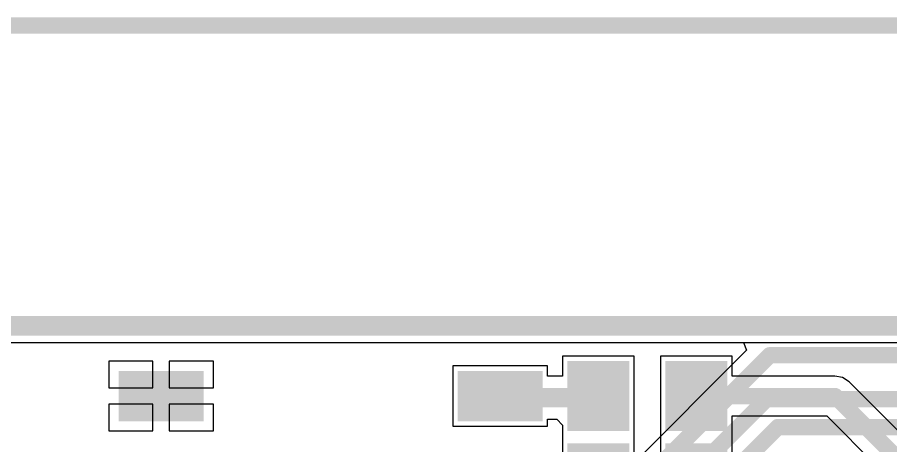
# Model space of a CAD drawing. Header units: millimetres. Extents: x -48 to 200, y -49 to 27.
# Drawn here: x 0.451 to 0.986, y 1.858 to 2.12 of the extents above; entities that cross this region are included whole.
import ezdxf

# ---------------------------------------------------------------- set-up
doc = ezdxf.new("R2010")
doc.units = ezdxf.units.MM
doc.header["$MEASUREMENT"] = 0
for name, color, linetype in [('BottomLayer', 5, 'Continuous'), ('BottomPaste', 16, 'Continuous'), ('BottomSolder', 6, 'Continuous'), ('Mechanical1', 6, 'Continuous'), ('Mechanical2', 216, 'Continuous'), ('TopLayer', 1, 'Continuous')]:
    doc.layers.add(name, color=color, linetype=linetype)

# ---------------------------------------------------------------- blocks, each defined once
blk = doc.blocks.new('R___0603_B_10')
at = {"layer": 'BottomLayer'}
for points in [[(-0.045, -0.0175), (-0.045, 0.0175), (-0.015, 0.0175), (-0.015, -0.0175)], [(0.015, -0.0175), (0.015, 0.0175), (0.045, 0.0175), (0.045, -0.0175)]]:
    blk.add_hatch(color=5, dxfattribs=at).paths.add_polyline_path(points)
at = {"layer": 'BottomPaste'}
for points in [[(-0.045, -0.0175), (-0.045, 0.0175), (-0.015, 0.0175), (-0.015, -0.0175)], [(0.015, -0.0175), (0.015, 0.0175), (0.045, 0.0175), (0.045, -0.0175)]]:
    blk.add_hatch(color=16, dxfattribs=at).paths.add_polyline_path(points)
at = {"layer": 'BottomSolder'}
for points in [[(-0.049, -0.0215), (-0.049, 0.0215), (-0.011, 0.0215), (-0.011, -0.0215)], [(0.011, -0.0215), (0.011, 0.0215), (0.049, 0.0215), (0.049, -0.0215)]]:
    blk.add_hatch(color=6, dxfattribs=at).paths.add_polyline_path(points)
blk = doc.blocks.new('R___0603_B_11')
at = {"layer": 'BottomLayer'}
for points in [[(-0.045, -0.0175), (-0.045, 0.0175), (-0.015, 0.0175), (-0.015, -0.0175)], [(0.015, -0.0175), (0.015, 0.0175), (0.045, 0.0175), (0.045, -0.0175)]]:
    blk.add_hatch(color=5, dxfattribs=at).paths.add_polyline_path(points)
at = {"layer": 'BottomPaste'}
for points in [[(-0.045, -0.0175), (-0.045, 0.0175), (-0.015, 0.0175), (-0.015, -0.0175)], [(0.015, -0.0175), (0.015, 0.0175), (0.045, 0.0175), (0.045, -0.0175)]]:
    blk.add_hatch(color=16, dxfattribs=at).paths.add_polyline_path(points)
at = {"layer": 'BottomSolder'}
for points in [[(-0.049, -0.0215), (-0.049, 0.0215), (-0.011, 0.0215), (-0.011, -0.0215)], [(0.011, -0.0215), (0.011, 0.0215), (0.049, 0.0215), (0.049, -0.0215)]]:
    blk.add_hatch(color=6, dxfattribs=at).paths.add_polyline_path(points)
blk = doc.blocks.new('16_SOIC__0_154___3_90___W______B_27')
at = {"layer": 'BottomLayer'}
for points in [[(-0.12598, 0.18642), (-0.08189, 0.18642), (-0.08189, 0.16358), (-0.12598, 0.16358)], [(0.08189, 0.18642), (0.12598, 0.18642), (0.12598, 0.16358), (0.08189, 0.16358)], [(0.08189, 0.18642), (0.12598, 0.18642), (0.12598, 0.16358), (0.08189, 0.16358)], [(-0.12598, 0.13642), (-0.08189, 0.13642), (-0.08189, 0.11358), (-0.12598, 0.11358)], [(0.08189, 0.13642), (0.12598, 0.13642), (0.12598, 0.11358), (0.08189, 0.11358)], [(-0.12598, 0.08642), (-0.08189, 0.08642), (-0.08189, 0.06358), (-0.12598, 0.06358)], [(0.08189, 0.08642), (0.12598, 0.08642), (0.12598, 0.06358), (0.08189, 0.06358)], [(-0.12598, 0.03642), (-0.08189, 0.03642), (-0.08189, 0.01358), (-0.12598, 0.01358)], [(0.08189, 0.03642), (0.12598, 0.03642), (0.12598, 0.01358), (0.08189, 0.01358)], [(-0.12598, -0.01358), (-0.08189, -0.01358), (-0.08189, -0.03642), (-0.12598, -0.03642)], [(0.08189, -0.01358), (0.12598, -0.01358), (0.12598, -0.03642), (0.08189, -0.03642)], [(-0.12598, -0.06358), (-0.08189, -0.06358), (-0.08189, -0.08642), (-0.12598, -0.08642)], [(0.08189, -0.06358), (0.12598, -0.06358), (0.12598, -0.08642), (0.08189, -0.08642)], [(-0.12598, -0.11358), (-0.08189, -0.11358), (-0.08189, -0.13642), (-0.12598, -0.13642)], [(0.08189, -0.11358), (0.12598, -0.11358), (0.12598, -0.13642), (0.08189, -0.13642)], [(-0.12598, -0.16358), (-0.08189, -0.16358), (-0.08189, -0.18642), (-0.12598, -0.18642)], [(0.08189, -0.16358), (0.12598, -0.16358), (0.12598, -0.18642), (0.08189, -0.18642)]]:
    blk.add_hatch(color=5, dxfattribs=at).paths.add_polyline_path(points)
at = {"layer": 'BottomPaste'}
for points in [[(-0.12598, 0.18642), (-0.08189, 0.18642), (-0.08189, 0.16358), (-0.12598, 0.16358)], [(0.08189, 0.18642), (0.12598, 0.18642), (0.12598, 0.16358), (0.08189, 0.16358)], [(0.08189, 0.18642), (0.12598, 0.18642), (0.12598, 0.16358), (0.08189, 0.16358)], [(-0.12598, 0.13642), (-0.08189, 0.13642), (-0.08189, 0.11358), (-0.12598, 0.11358)], [(0.08189, 0.13642), (0.12598, 0.13642), (0.12598, 0.11358), (0.08189, 0.11358)], [(-0.12598, 0.08642), (-0.08189, 0.08642), (-0.08189, 0.06358), (-0.12598, 0.06358)], [(0.08189, 0.08642), (0.12598, 0.08642), (0.12598, 0.06358), (0.08189, 0.06358)], [(-0.12598, 0.03642), (-0.08189, 0.03642), (-0.08189, 0.01358), (-0.12598, 0.01358)], [(0.08189, 0.03642), (0.12598, 0.03642), (0.12598, 0.01358), (0.08189, 0.01358)], [(-0.12598, -0.01358), (-0.08189, -0.01358), (-0.08189, -0.03642), (-0.12598, -0.03642)], [(0.08189, -0.01358), (0.12598, -0.01358), (0.12598, -0.03642), (0.08189, -0.03642)], [(-0.12598, -0.06358), (-0.08189, -0.06358), (-0.08189, -0.08642), (-0.12598, -0.08642)], [(0.08189, -0.06358), (0.12598, -0.06358), (0.12598, -0.08642), (0.08189, -0.08642)], [(-0.12598, -0.11358), (-0.08189, -0.11358), (-0.08189, -0.13642), (-0.12598, -0.13642)], [(0.08189, -0.11358), (0.12598, -0.11358), (0.12598, -0.13642), (0.08189, -0.13642)], [(-0.12598, -0.16358), (-0.08189, -0.16358), (-0.08189, -0.18642), (-0.12598, -0.18642)], [(0.08189, -0.16358), (0.12598, -0.16358), (0.12598, -0.18642), (0.08189, -0.18642)]]:
    blk.add_hatch(color=16, dxfattribs=at).paths.add_polyline_path(points)
at = {"layer": 'BottomSolder'}
for points in [[(-0.12998, 0.19042), (-0.07789, 0.19042), (-0.07789, 0.15958), (-0.12998, 0.15958)], [(0.07789, 0.19042), (0.12998, 0.19042), (0.12998, 0.15958), (0.07789, 0.15958)], [(0.07789, 0.19042), (0.12998, 0.19042), (0.12998, 0.15958), (0.07789, 0.15958)], [(-0.12998, 0.14042), (-0.07789, 0.14042), (-0.07789, 0.10958), (-0.12998, 0.10958)], [(0.07789, 0.14042), (0.12998, 0.14042), (0.12998, 0.10958), (0.07789, 0.10958)], [(-0.12998, 0.09042), (-0.07789, 0.09042), (-0.07789, 0.05958), (-0.12998, 0.05958)], [(0.07789, 0.09042), (0.12998, 0.09042), (0.12998, 0.05958), (0.07789, 0.05958)], [(-0.12998, 0.04042), (-0.07789, 0.04042), (-0.07789, 0.00958), (-0.12998, 0.00958)], [(0.07789, 0.04042), (0.12998, 0.04042), (0.12998, 0.00958), (0.07789, 0.00958)], [(-0.12998, -0.00958), (-0.07789, -0.00958), (-0.07789, -0.04042), (-0.12998, -0.04042)], [(0.07789, -0.00958), (0.12998, -0.00958), (0.12998, -0.04042), (0.07789, -0.04042)], [(-0.12998, -0.05958), (-0.07789, -0.05958), (-0.07789, -0.09042), (-0.12998, -0.09042)], [(0.07789, -0.05958), (0.12998, -0.05958), (0.12998, -0.09042), (0.07789, -0.09042)], [(-0.12998, -0.10958), (-0.07789, -0.10958), (-0.07789, -0.14042), (-0.12998, -0.14042)], [(0.07789, -0.10958), (0.12998, -0.10958), (0.12998, -0.14042), (0.07789, -0.14042)], [(-0.12998, -0.15958), (-0.07789, -0.15958), (-0.07789, -0.19042), (-0.12998, -0.19042)], [(0.07789, -0.15958), (0.12998, -0.15958), (0.12998, -0.19042), (0.07789, -0.19042)]]:
    blk.add_hatch(color=6, dxfattribs=at).paths.add_polyline_path(points)

msp = doc.modelspace()

# ---------------------------------------------------------------- linework, layer by layer
at = {"layer": 'BottomLayer'}
for p, q in [((-0.0568, 1.9208), (3.9228, 1.9208)), ((0.829, 1.9125), (0.785, 1.9125)), ((0.785, 1.9125), (0.785, 1.90025)), ((0.829, 1.867), (0.829, 1.9125)), ((0.889, 1.9125), (0.845, 1.9125)), ((0.845, 1.9125), (0.845, 1.867)), ((0.889, 1.90024), (0.889, 1.9125)), ((0.534, 1.90942), (0.50695, 1.90942)), ((0.50695, 1.90942), (0.50695, 1.893)), ((0.534, 1.893), (0.534, 1.90942)), ((0.57105, 1.90942), (0.544, 1.90942)), ((0.544, 1.90942), (0.544, 1.893)), ((0.57105, 1.893), (0.57105, 1.90942)), ((0.77592, 1.90642), (0.71783, 1.90642)), ((0.71783, 1.90642), (0.71783, 1.86958)), ((0.77592, 1.90025), (0.77592, 1.90642)), ((0.785, 1.90025), (0.77592, 1.90025)), ((0.952, 1.90024), (0.889, 1.90024)), ((0.95668, 1.8993), (0.952, 1.90024)), ((0.96065, 1.89665), (0.95668, 1.8993)), ((0.99849, 1.85881), (0.96065, 1.89665)), ((0.50695, 1.893), (0.534, 1.893)), ((0.544, 1.893), (0.57105, 1.893)), ((0.534, 1.883), (0.50695, 1.883)), ((0.50695, 1.883), (0.50695, 1.86658)), ((0.534, 1.86658), (0.534, 1.883)), ((0.57105, 1.883), (0.544, 1.883)), ((0.544, 1.883), (0.544, 1.86658)), ((0.57105, 1.86658), (0.57105, 1.883)), ((0.77592, 1.86958), (0.77592, 1.87375)), ((0.77592, 1.87375), (0.78146, 1.87375)), ((0.78146, 1.87375), (0.785, 1.87021)), ((0.889, 1.867), (0.889, 1.87576)), ((0.889, 1.87576), (0.94693, 1.87576)), ((0.94693, 1.87576), (0.97919, 1.84351)), ((0.71783, 1.86958), (0.77592, 1.86958)), ((0.785, 1.87021), (0.785, 1.8635)), ((0.50695, 1.86658), (0.534, 1.86658)), ((0.544, 1.86658), (0.57105, 1.86658)), ((0.785, 1.8635), (0.785, 1.8585)), ((0.829, 1.862), (0.829, 1.867)), ((0.845, 1.867), (0.845, 1.8635)), ((0.845, 1.8635), (0.845, 1.8585)), ((0.889, 1.862), (0.889, 1.867)), ((0.785, 1.8585), (0.785, 1.85025)), ((0.829, 1.8585), (0.829, 1.862)), ((0.829, 1.8165), (0.829, 1.8585)), ((0.845, 1.8585), (0.845, 1.8165)), ((0.889, 1.85377), (0.889, 1.862))]:
    msp.add_line(p, q, dxfattribs=at)
for points, const_width in [([(0.74565, 1.887), (0.80568, 1.887)], 0.012), ([(0.867, 1.888), (0.952, 1.888)], 0.01), ([(0.952, 1.888), (1, 1.84)], 0.01)]:
    msp.add_lwpolyline(points, dxfattribs=dict(at, const_width=const_width))
for points, const_width in [([(0.74265, 1.887, 1), (0.74865, 1.887, 1)], 0.006), ([(0.80268, 1.887, 1), (0.80868, 1.887, 1)], 0.006), ([(0.8645, 1.888, 1), (0.8695, 1.888, 1)], 0.005), ([(0.9495, 1.888, 1), (0.9545, 1.888, 1)], 0.005), ([(0.9495, 1.888, 1), (0.9545, 1.888, 1)], 0.005)]:
    msp.add_lwpolyline(points, format="xyb", close=True, dxfattribs=dict(at, const_width=const_width))
at = {"layer": 'Mechanical1', "const_width": 0.01}
msp.add_lwpolyline([(-0.067, 2.115), (1.671, 2.115)], dxfattribs=at)
at = {"layer": 'Mechanical2', "const_width": 0.012}
msp.add_lwpolyline([(-0.067, 1.931), (3.933, 1.931)], dxfattribs=at)
at = {"layer": 'TopLayer'}
for p, q in [((-0.0568, 1.9208), (0.89597, 1.9208)), ((0.89788, 1.91619), (0.71876, 1.73706)), ((0.89597, 1.9208), (0.89788, 1.91619))]:
    msp.add_line(p, q, dxfattribs=at)
at = {"layer": 'TopLayer', "const_width": 0.01}
for points in [[(0.719, 1.72), (0.912, 1.913)], [(0.912, 1.913), (1.077, 1.913)], [(0.69801, 1.674), (0.91001, 1.886)], [(0.91001, 1.886), (1.064, 1.886)], [(0.68405, 1.636), (0.91705, 1.869)], [(0.91705, 1.869), (1.02714, 1.869)]]:
    msp.add_lwpolyline(points, dxfattribs=at)
at = {"layer": 'TopLayer', "const_width": 0.005}
for points in [[(0.9095, 1.913, 1), (0.9145, 1.913, 1)], [(0.9095, 1.913, 1), (0.9145, 1.913, 1)], [(0.90751, 1.886, 1), (0.91251, 1.886, 1)], [(0.90751, 1.886, 1), (0.91251, 1.886, 1)], [(0.91455, 1.869, 1), (0.91955, 1.869, 1)], [(0.91455, 1.869, 1), (0.91955, 1.869, 1)]]:
    msp.add_lwpolyline(points, format="xyb", close=True, dxfattribs=at)

# ---------------------------------------------------------------- block references
for name, p in [('R___0603_B_10', (0.837, 1.888)), ('16_SOIC__0_154___3_90___W______B_27', (0.64294, 1.713)), ('R___0603_B_11', (0.837, 1.8375))]:
    msp.add_blockref(name, p)

doc.saveas('drawing.dxf')
